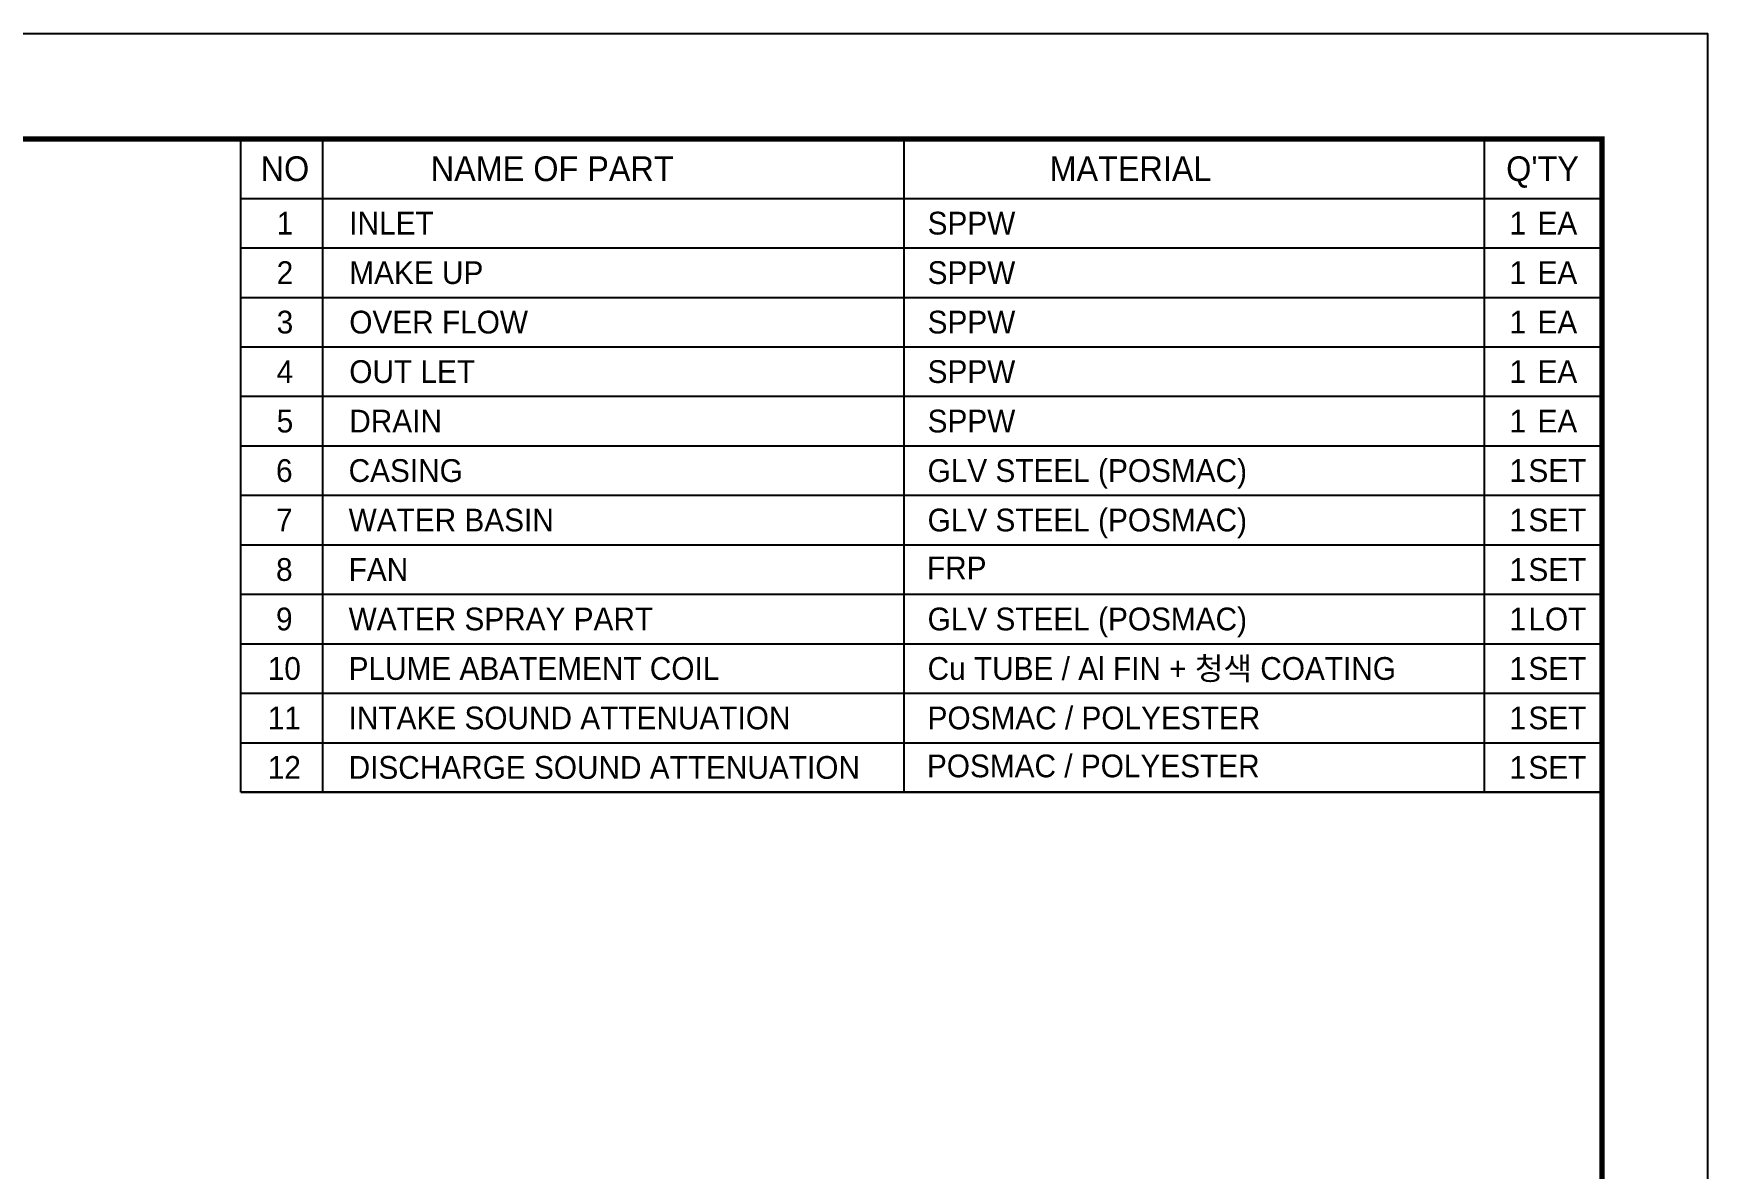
# Model space of a CAD drawing. Header units: millimetres. Extents: x 2911 to 32318, y 2586 to 23381.
# Drawn here: x 21216 to 32318, y 15852 to 23381 of the extents above; entities that cross this region are included whole.
import ezdxf
from ezdxf.enums import TextEntityAlignment as Align

# ---------------------------------------------------------------- set-up
doc = ezdxf.new("R2010")
doc.units = ezdxf.units.MM
for name, color, linetype in [('냉각탑_box', 1, 'Continuous'), ('냉각탑_form', 1, 'Continuous'), ('냉각탑_text', 3, 'Continuous')]:
    doc.layers.add(name, color=color, linetype=linetype)
doc.styles.add('돋움', font='Dotum.ttf')

# ---------------------------------------------------------------- blocks, each defined once
blk = doc.blocks.new('냉각탑form')
at = {"layer": 'Defpoints'}
blk.add_lwpolyline([(0, 297.07), (420.1, 297.07), (420.1, 0), (0, 0)], close=True, dxfattribs=at)
at = {"layer": '냉각탑_form', "const_width": 0.5}
blk.add_lwpolyline([(10, 287.07), (10, 10), (410.1, 10), (410.1, 287.07)], close=True, dxfattribs=at)

msp = doc.modelspace()

# ---------------------------------------------------------------- linework, layer by layer
at = {"layer": '냉각탑_box'}
for p, q in [((23133.8, 22681), (23133.8, 18348.6)), ((26987.7, 22681), (26987.7, 18348.6)), ((30835.8, 22681), (30835.8, 18348.6)), ((22592, 22287.1), (31617.7, 22287.1)), ((22592, 21958.9), (31617.7, 21958.9)), ((22592, 21630.7), (31617.7, 21630.7)), ((22592, 21302.5), (31617.7, 21302.5)), ((22592, 20974.3), (31617.7, 20974.3)), ((22592, 20646.1), (31617.7, 20646.1)), ((22592, 20317.9), (31617.7, 20317.9)), ((22592, 19989.7), (31617.7, 19989.7)), ((22592, 19661.4), (31617.7, 19661.4)), ((22592, 19333.2), (31617.7, 19333.2)), ((22592, 19005), (31617.7, 19005)), ((22592, 18676.8), (31617.7, 18676.8)), ((22592, 18348.6), (31617.7, 18348.6))]:
    msp.add_line(p, q, dxfattribs=at)
msp.add_lwpolyline([(22592, 18348.6), (22592, 22681), (31617.7, 22681), (31617.7, 18348.6)], close=True, dxfattribs=at)

# ---------------------------------------------------------------- block references
at = {"layer": '냉각탑_form', "xscale": 70.00000000000001, "yscale": 70.00000000000001, "zscale": 70.00000000000001}
msp.add_blockref('냉각탑form', (2910.7, 2586.1), dxfattribs=at)

# ---------------------------------------------------------------- texts
at = {"layer": '냉각탑_text', "style": '돋움'}
for s, height, p in [('NO', 164.11, (22884.1, 22484.1)), ('NAME OF PART', 164.106, (24656.4, 22484.1)), ('MATERIAL', 164.11, (28491.4, 22484.1)), ("Q'TY", 164.11, (31223.9, 22484.1)), ('1', 151, (22884.1, 22123)), ('1', 151, (31059.8, 22123)), ('EA', 150.98, (31322.3, 22123)), ('2', 151, (22884.1, 21794.8)), ('1', 151, (31059.8, 21794.8)), ('EA', 150.98, (31322.3, 21794.8)), ('3', 151, (22884.1, 21466.6)), ('1', 151, (31059.8, 21466.6)), ('EA', 150.98, (31322.3, 21466.6)), ('4', 151, (22884.1, 21138.4)), ('1', 151, (31059.8, 21138.4)), ('EA', 150.98, (31322.3, 21138.4)), ('5', 151, (22884.1, 20810.2)), ('1', 151, (31059.8, 20810.2)), ('EA', 150.98, (31322.3, 20810.2)), ('6', 151, (22879.8, 20482)), ('1', 151, (31059.8, 20482)), ('SET', 150.98, (31322.3, 20482)), ('7', 151, (22879.8, 20153.8)), ('1', 151, (31059.8, 20153.8)), ('SET', 150.98, (31322.3, 20153.8)), ('8', 151, (22879.8, 19825.5)), ('1', 151, (31059.8, 19825.5)), ('SET', 150.98, (31322.3, 19825.5)), ('9', 151, (22879.8, 19497.3)), ('1', 151, (31059.8, 19497.3)), ('LOT', 150.98, (31322.3, 19497.3)), ('10', 150.98, (22879.8, 19169.1)), ('1', 151, (31059.8, 19169.1)), ('SET', 150.98, (31322.3, 19169.1)), ('11', 150.98, (22879.8, 18840.9)), ('1', 151, (31059.8, 18840.9)), ('SET', 150.98, (31322.3, 18840.9)), ('12', 150.98, (22879.8, 18512.7)), ('1', 151, (31059.8, 18512.7)), ('SET', 150.98, (31322.3, 18512.7))]:
    msp.add_text(s, height=height, dxfattribs=at).set_placement(p, align=Align.MIDDLE_CENTER)
for s, height, p in [('INLET ', 150.98, (23310.7, 22123)), ('SPPW', 150.98, (27145.8, 22123)), ('MAKE UP', 150.98, (23310.7, 21794.8)), ('SPPW', 150.98, (27145.8, 21794.8)), ('OVER FLOW', 150.98, (23310.7, 21466.6)), ('SPPW', 150.98, (27145.8, 21466.6)), ('OUT LET ', 150.98, (23310.7, 21138.4)), ('SPPW', 150.98, (27145.8, 21138.4)), ('DRAIN', 150.98, (23310.7, 20810.2)), ('SPPW', 150.98, (27145.8, 20810.2)), ('CASING', 150.98, (23306.4, 20482)), ('GLV STEEL (POSMAC)', 150.977, (27145.8, 20482)), ('WATER BASIN', 150.977, (23306.4, 20153.8)), ('GLV STEEL (POSMAC)', 150.977, (27145.8, 20153.8)), ('FAN', 150.98, (23306.4, 19825.5)), ('FRP', 150.98, (27141.5, 19835.6)), ('WATER SPRAY PART', 150.977, (23306.4, 19497.3)), ('GLV STEEL (POSMAC)', 150.977, (27145.8, 19497.3)), ('PLUME ABATEMENT COIL', 150.977, (23306.4, 19169.1)), ('Cu TUBE / Al FIN + 청색 COATING', 150.977, (27145.8, 19169.1)), ('INTAKE SOUND ATTENUATION', 150.977, (23306.4, 18840.9)), ('POSMAC / POLYESTER', 150.977, (27145.8, 18840.9)), ('DISCHARGE SOUND ATTENUATION', 150.977, (23306.4, 18512.7)), ('POSMAC / POLYESTER', 150.977, (27141.5, 18522.8))]:
    msp.add_text(s, height=height, dxfattribs=at).set_placement(p, align=Align.MIDDLE_LEFT)

doc.saveas('drawing.dxf')
